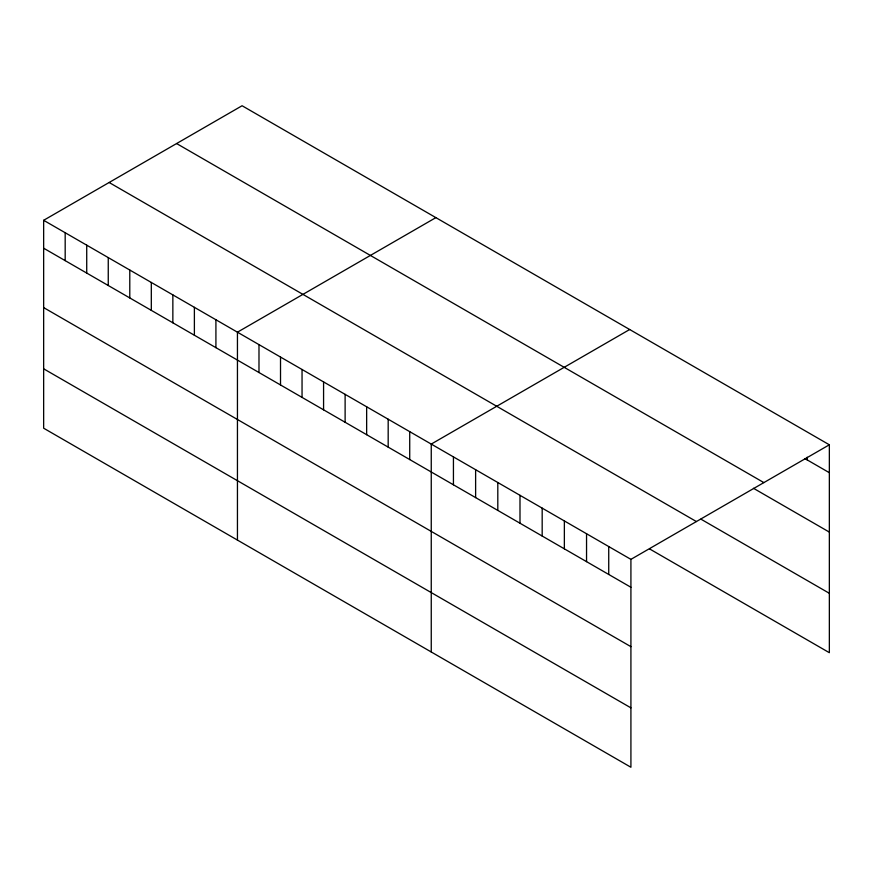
<?xml version="1.0" encoding="UTF-8"?>
<svg xmlns="http://www.w3.org/2000/svg" width="873" height="873" viewBox="0 0 873 873"><rect width="100%" height="100%" fill="white"/><g stroke="black" fill="none" stroke-linecap="round" stroke-linejoin="round"><path stroke-width="1.31" d="M43.65 220.302L630.917 559.364L630.917 767.258L43.65 428.207L43.65 220.302L242.083 105.742L829.35 444.794L829.35 652.698L649.523 548.877M435.878 217.628L237.445 332.187L237.445 540.092M629.673 329.514L431.251 444.073L431.251 651.978M630.917 559.364L829.35 444.794M804.83 458.543L829.35 472.708M176.597 143.543L763.864 482.605M753.454 488.28L829.35 532.104M700.91 519.14L829.35 593.302M109.136 182.49L696.403 521.552M43.65 248.205L630.917 587.267M43.65 307.602L630.917 646.664M43.65 368.81L630.917 707.861M807.165 457.234L807.165 459.896M608.732 546.553L608.732 574.456M586.547 533.741L586.547 561.645M564.362 520.93L564.362 548.833M542.177 508.119L542.177 536.033M519.992 495.318L519.992 523.222M497.806 482.507L497.806 510.41M475.621 469.696L475.621 497.599M453.436 456.885L453.436 484.799M409.721 431.644L409.721 459.558M388.179 419.215L388.179 447.118M366.649 406.785L366.649 434.689M345.119 394.345L345.119 422.259M323.577 381.916L323.577 409.83M302.047 369.486L302.047 397.39M280.517 357.057L280.517 384.96M258.986 344.617L258.986 372.531M215.915 319.758L215.915 347.661M194.384 307.329L194.384 335.232M172.854 294.888L172.854 322.803M151.313 282.459L151.313 310.362M129.782 270.03L129.782 297.933M108.252 257.6L108.252 285.504M86.722 245.16L86.722 273.074M65.18 232.731L65.18 260.634"/></g></svg>
